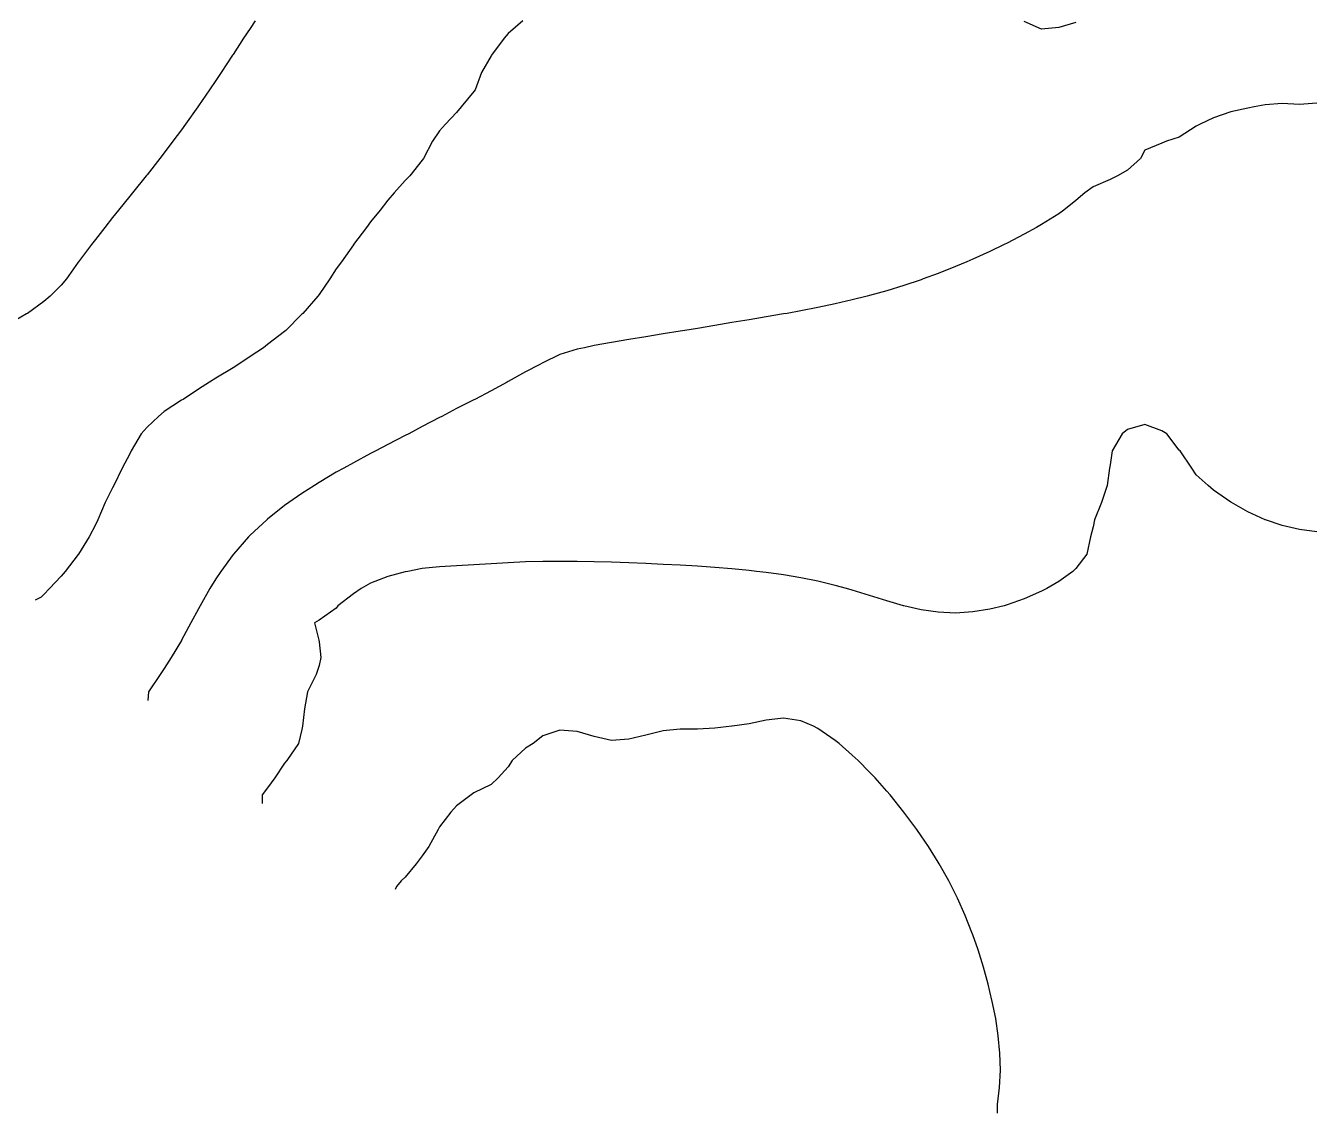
# Model space of a CAD drawing. Extents: x 771911 to 772814, y 1416488 to 1417835.
# Drawn here: x 772104.4 to 772179.3, y 1416921.7 to 1416984.9 of the extents above; entities that cross this region are included whole.
import ezdxf

# ---------------------------------------------------------------- set-up
doc = ezdxf.new("R2010")
doc.units = 0
doc.header["$MEASUREMENT"] = 0
for name, color, linetype in [('746', 1, 'CONTINUOUS'), ('746.5', 1, 'CONTINUOUS'), ('747', 1, 'CONTINUOUS'), ('747.5', 1, 'CONTINUOUS'), ('748', 1, 'CONTINUOUS')]:
    doc.layers.add(name, color=color, linetype=linetype)

msp = doc.modelspace()

# ---------------------------------------------------------------- linework, layer by layer
at = {"layer": '746', "color": 0, "linetype": 'Continuous'}
msp.add_polyline3d([(772160.867, 1416921.706, 746), (772160.867, 1416922.206, 746), (772160.992, 1416923.206, 746), (772161.041, 1416924.206, 746), (772161.015, 1416925.206, 746), (772160.923, 1416926.206, 746), (772160.775, 1416927.206, 746), (772160.573, 1416928.206, 746), (772160.434, 1416928.776, 746), (772160.334, 1416929.206, 746), (772160.059, 1416930.206, 746), (772159.744, 1416931.206, 746), (772159.434, 1416932.073, 746), (772159.388, 1416932.206, 746), (772159, 1416933.206, 746), (772158.552, 1416934.206, 746), (772158.434, 1416934.441, 746), (772158.055, 1416935.206, 746), (772157.49, 1416936.206, 746), (772157.434, 1416936.295, 746), (772156.87, 1416937.206, 746), (772156.434, 1416937.835, 746), (772156.184, 1416938.206, 746), (772155.434, 1416939.204, 746), (772155.432, 1416939.206, 746), (772154.63, 1416940.206, 746), (772154.434, 1416940.421, 746), (772153.754, 1416941.206, 746), (772153.434, 1416941.525, 746), (772152.784, 1416942.206, 746), (772152.434, 1416942.515, 746), (772151.672, 1416943.206, 746), (772151.434, 1416943.381, 746), (772150.434, 1416944.073, 746), (772150.172, 1416944.206, 746), (772149.434, 1416944.522, 746), (772148.434, 1416944.669, 746), (772147.434, 1416944.549, 746), (772146.434, 1416944.352, 746), (772145.455, 1416944.206, 746), (772145.434, 1416944.203, 746), (772144.434, 1416944.087, 746), (772143.434, 1416944.042, 746), (772142.434, 1416944.042, 746), (772141.434, 1416943.94, 746), (772140.434, 1416943.689, 746), (772139.434, 1416943.444, 746), (772138.434, 1416943.374, 746), (772137.434, 1416943.597, 746), (772136.434, 1416943.892, 746), (772135.434, 1416943.967, 746), (772134.434, 1416943.646, 746), (772133.885, 1416943.206, 746), (772133.434, 1416942.93, 746), (772132.666, 1416942.206, 746), (772132.434, 1416941.848, 746), (772131.848, 1416941.206, 746), (772131.434, 1416940.808, 746), (772130.434, 1416940.324, 746), (772130.283, 1416940.206, 746), (772129.434, 1416939.584, 746), (772129.093, 1416939.206, 746), (772128.434, 1416938.346, 746), (772128.353, 1416938.206, 746), (772127.818, 1416937.206, 746), (772127.434, 1416936.663, 746), (772127.079, 1416936.206, 746), (772126.434, 1416935.429, 746), (772126.21, 1416935.206, 746), (772125.934, 1416934.879, 746), (772125.854, 1416934.706, 746)], dxfattribs=at)
at = {"layer": '746.5', "color": 0, "linetype": 'Continuous'}
msp.add_polyline3d([(772179.434, 1416955.512, 746.5), (772178.434, 1416955.636, 746.5), (772177.434, 1416955.868, 746.5), (772176.449, 1416956.206, 746.5), (772176.434, 1416956.211, 746.5), (772175.434, 1416956.658, 746.5), (772174.486, 1416957.206, 746.5), (772174.434, 1416957.235, 746.5), (772173.434, 1416957.923, 746.5), (772173.125, 1416958.206, 746.5), (772172.434, 1416958.825, 746.5), (772172.175, 1416959.206, 746.5), (772171.488, 1416960.206, 746.5), (772171.434, 1416960.26, 746.5), (772170.712, 1416961.206, 746.5), (772170.434, 1416961.382, 746.5), (772169.434, 1416961.746, 746.5), (772168.434, 1416961.461, 746.5), (772168.124, 1416961.206, 746.5), (772167.546, 1416960.206, 746.5), (772167.434, 1416959.393, 746.5), (772167.392, 1416959.206, 746.5), (772167.259, 1416958.206, 746.5), (772166.918, 1416957.206, 746.5), (772166.516, 1416956.206, 746.5), (772166.434, 1416955.793, 746.5), (772166.288, 1416955.206, 746.5), (772166.062, 1416954.206, 746.5), (772165.434, 1416953.366, 746.5), (772165.264, 1416953.206, 746.5), (772164.434, 1416952.624, 746.5), (772163.742, 1416952.206, 746.5), (772163.434, 1416952.048, 746.5), (772162.434, 1416951.601, 746.5), (772161.434, 1416951.254, 746.5), (772161.266, 1416951.206, 746.5), (772160.434, 1416951.005, 746.5), (772159.434, 1416950.847, 746.5), (772158.434, 1416950.785, 746.5), (772157.434, 1416950.825, 746.5), (772156.434, 1416950.968, 746.5), (772155.434, 1416951.202, 746.5), (772155.417, 1416951.206, 746.5), (772154.434, 1416951.491, 746.5), (772153.434, 1416951.809, 746.5), (772152.434, 1416952.114, 746.5), (772152.091, 1416952.206, 746.5), (772151.434, 1416952.393, 746.5), (772150.434, 1416952.637, 746.5), (772149.434, 1416952.839, 746.5), (772148.434, 1416953.005, 746.5), (772147.434, 1416953.142, 746.5), (772146.861, 1416953.206, 746.5), (772146.434, 1416953.256, 746.5), (772145.434, 1416953.352, 746.5), (772144.434, 1416953.432, 746.5), (772143.434, 1416953.5, 746.5), (772142.434, 1416953.56, 746.5), (772141.434, 1416953.611, 746.5), (772140.434, 1416953.657, 746.5), (772139.434, 1416953.698, 746.5), (772138.434, 1416953.734, 746.5), (772137.434, 1416953.763, 746.5), (772136.434, 1416953.783, 746.5), (772135.434, 1416953.789, 746.5), (772134.434, 1416953.779, 746.5), (772133.434, 1416953.751, 746.5), (772132.434, 1416953.705, 746.5), (772131.434, 1416953.647, 746.5), (772130.434, 1416953.584, 746.5), (772129.434, 1416953.527, 746.5), (772128.434, 1416953.47, 746.5), (772127.434, 1416953.37, 746.5), (772126.592, 1416953.206, 746.5), (772126.434, 1416953.18, 746.5), (772125.434, 1416952.907, 746.5), (772124.434, 1416952.516, 746.5), (772123.889, 1416952.206, 746.5), (772123.434, 1416951.891, 746.5), (772122.526, 1416951.206, 746.5), (772122.434, 1416951.075, 746.5), (772121.434, 1416950.362, 746.5), (772121.165, 1416950.206, 746.5), (772121.416, 1416949.206, 746.5), (772121.434, 1416949.104, 746.5), (772121.544, 1416948.206, 746.5), (772121.434, 1416947.727, 746.5), (772121.268, 1416947.206, 746.5), (772120.76, 1416946.206, 746.5), (772120.587, 1416945.206, 746.5), (772120.47, 1416944.206, 746.5), (772120.434, 1416944.016, 746.5), (772120.243, 1416943.206, 746.5), (772119.561, 1416942.206, 746.5), (772119.434, 1416942.05, 746.5), (772118.86, 1416941.206, 746.5), (772118.434, 1416940.627, 746.5), (772118.134, 1416940.206, 746.5), (772118.134, 1416939.706, 746.5)], dxfattribs=at)
at = {"layer": '747', "color": 0, "linetype": 'Continuous'}
msp.add_polyline3d([(772179.434, 1416980.417, 747), (772178.434, 1416980.348, 747), (772177.434, 1416980.399, 747), (772176.434, 1416980.324, 747), (772175.795, 1416980.206, 747), (772175.434, 1416980.139, 747), (772174.434, 1416979.911, 747), (772173.434, 1416979.567, 747), (772172.665, 1416979.206, 747), (772172.434, 1416979.078, 747), (772171.434, 1416978.454, 747), (772170.705, 1416978.206, 747), (772170.434, 1416978.094, 747), (772169.434, 1416977.699, 747), (772169.19, 1416977.206, 747), (772168.434, 1416976.528, 747), (772167.855, 1416976.206, 747), (772167.434, 1416975.981, 747), (772166.434, 1416975.561, 747), (772165.951, 1416975.206, 747), (772165.434, 1416974.76, 747), (772164.732, 1416974.206, 747), (772164.434, 1416973.994, 747), (772163.434, 1416973.367, 747), (772163.144, 1416973.206, 747), (772162.434, 1416972.806, 747), (772161.434, 1416972.291, 747), (772161.255, 1416972.206, 747), (772160.434, 1416971.803, 747), (772159.434, 1416971.349, 747), (772159.091, 1416971.206, 747), (772158.434, 1416970.922, 747), (772157.434, 1416970.523, 747), (772156.559, 1416970.206, 747), (772156.434, 1416970.159, 747), (772155.434, 1416969.823, 747), (772154.434, 1416969.517, 747), (772153.434, 1416969.241, 747), (772153.295, 1416969.206, 747), (772152.434, 1416968.99, 747), (772151.434, 1416968.762, 747), (772150.434, 1416968.552, 747), (772149.434, 1416968.356, 747), (772148.639, 1416968.206, 747), (772148.434, 1416968.169, 747), (772147.434, 1416967.996, 747), (772146.434, 1416967.83, 747), (772145.434, 1416967.664, 747), (772144.434, 1416967.499, 747), (772143.434, 1416967.331, 747), (772142.691, 1416967.206, 747), (772142.434, 1416967.166, 747), (772141.434, 1416967.006, 747), (772140.434, 1416966.845, 747), (772139.434, 1416966.682, 747), (772138.434, 1416966.516, 747), (772137.434, 1416966.335, 747), (772136.857, 1416966.206, 747), (772136.434, 1416966.114, 747), (772135.434, 1416965.805, 747), (772134.434, 1416965.333, 747), (772134.231, 1416965.206, 747), (772133.434, 1416964.801, 747), (772132.434, 1416964.239, 747), (772132.379, 1416964.206, 747), (772131.434, 1416963.71, 747), (772130.496, 1416963.206, 747), (772130.434, 1416963.176, 747), (772129.434, 1416962.665, 747), (772128.567, 1416962.206, 747), (772128.434, 1416962.142, 747), (772127.434, 1416961.63, 747), (772126.645, 1416961.206, 747), (772126.434, 1416961.102, 747), (772125.434, 1416960.577, 747), (772124.741, 1416960.206, 747), (772124.434, 1416960.051, 747), (772123.434, 1416959.525, 747), (772122.867, 1416959.206, 747), (772122.434, 1416958.968, 747), (772121.434, 1416958.374, 747), (772121.172, 1416958.206, 747), (772120.434, 1416957.734, 747), (772119.684, 1416957.206, 747), (772119.434, 1416957.028, 747), (772118.434, 1416956.234, 747), (772118.402, 1416956.206, 747), (772117.434, 1416955.311, 747), (772117.332, 1416955.206, 747), (772116.451, 1416954.206, 747), (772116.434, 1416954.184, 747), (772115.721, 1416953.206, 747), (772115.434, 1416952.765, 747), (772115.092, 1416952.206, 747), (772114.528, 1416951.206, 747), (772114.434, 1416951.031, 747), (772113.987, 1416950.206, 747), (772113.441, 1416949.206, 747), (772113.434, 1416949.193, 747), (772112.834, 1416948.206, 747), (772112.434, 1416947.552, 747), (772112.203, 1416947.206, 747), (772111.525, 1416946.206, 747), (772111.485, 1416945.706, 747)], dxfattribs=at)
at = {"layer": '747.5', "color": 0, "linetype": 'Continuous'}
for points in [[(772133.286, 1416985.206, 747.5), (772132.434, 1416984.482, 747.5), (772132.201, 1416984.206, 747.5), (772131.451, 1416983.206, 747.5), (772131.434, 1416983.179, 747.5), (772130.871, 1416982.206, 747.5), (772130.502, 1416981.206, 747.5), (772130.434, 1416981.093, 747.5), (772129.697, 1416980.206, 747.5), (772129.434, 1416979.884, 747.5), (772128.781, 1416979.206, 747.5), (772128.434, 1416978.817, 747.5), (772128.038, 1416978.206, 747.5), (772127.507, 1416977.206, 747.5), (772127.434, 1416977.107, 747.5), (772126.72, 1416976.206, 747.5), (772126.434, 1416975.92, 747.5), (772125.8, 1416975.206, 747.5), (772125.434, 1416974.787, 747.5), (772124.979, 1416974.206, 747.5), (772124.434, 1416973.524, 747.5), (772124.199, 1416973.206, 747.5), (772123.445, 1416972.206, 747.5), (772123.434, 1416972.192, 747.5), (772122.731, 1416971.206, 747.5), (772122.434, 1416970.786, 747.5), (772122.065, 1416970.206, 747.5), (772121.434, 1416969.311, 747.5), (772121.356, 1416969.206, 747.5), (772120.488, 1416968.206, 747.5), (772120.434, 1416968.149, 747.5), (772119.498, 1416967.206, 747.5), (772119.434, 1416967.151, 747.5), (772118.434, 1416966.394, 747.5), (772118.202, 1416966.206, 747.5), (772117.434, 1416965.704, 747.5), (772116.707, 1416965.206, 747.5), (772116.434, 1416965.039, 747.5), (772115.434, 1416964.437, 747.5), (772115.07, 1416964.206, 747.5), (772114.434, 1416963.806, 747.5), (772113.529, 1416963.206, 747.5), (772113.434, 1416963.149, 747.5), (772112.434, 1416962.503, 747.5), (772112.093, 1416962.206, 747.5), (772111.434, 1416961.596, 747.5), (772111.099, 1416961.206, 747.5), (772110.513, 1416960.206, 747.5), (772110.434, 1416960.047, 747.5), (772109.979, 1416959.206, 747.5), (772109.494, 1416958.206, 747.5), (772109.434, 1416958.07, 747.5), (772109.003, 1416957.206, 747.5), (772108.568, 1416956.206, 747.5), (772108.434, 1416955.914, 747.5), (772108.071, 1416955.206, 747.5), (772107.445, 1416954.206, 747.5), (772107.434, 1416954.192, 747.5), (772106.678, 1416953.206, 747.5), (772106.434, 1416952.931, 747.5), (772105.77, 1416952.206, 747.5), (772105.434, 1416951.86, 747.5), (772105.287, 1416951.706, 747.5), (772104.934, 1416951.526, 747.5)], [(772165.434, 1416985.12, 747.5), (772164.434, 1416984.818, 747.5), (772163.434, 1416984.721, 747.5), (772162.434, 1416985.169, 747.5)]]:
    msp.add_polyline3d(points, dxfattribs=at)
at = {"layer": '748', "color": 0, "linetype": 'Continuous'}
msp.add_polyline3d([(772117.728, 1416985.206, 748), (772117.434, 1416984.763, 748), (772117.043, 1416984.206, 748), (772116.434, 1416983.262, 748), (772116.397, 1416983.206, 748), (772115.735, 1416982.206, 748), (772115.434, 1416981.741, 748), (772115.064, 1416981.206, 748), (772114.434, 1416980.275, 748), (772114.384, 1416980.206, 748), (772113.677, 1416979.206, 748), (772113.434, 1416978.865, 748), (772112.942, 1416978.206, 748), (772112.434, 1416977.535, 748), (772112.177, 1416977.206, 748), (772111.434, 1416976.266, 748), (772111.386, 1416976.206, 748), (772110.581, 1416975.206, 748), (772110.434, 1416975.025, 748), (772109.775, 1416974.206, 748), (772109.434, 1416973.779, 748), (772108.981, 1416973.206, 748), (772108.434, 1416972.507, 748), (772108.198, 1416972.206, 748), (772107.453, 1416971.206, 748), (772107.434, 1416971.178, 748), (772106.742, 1416970.206, 748), (772106.434, 1416969.835, 748), (772105.797, 1416969.206, 748), (772105.434, 1416968.903, 748), (772104.48, 1416968.206, 748), (772104.434, 1416968.174, 748), (772103.434, 1416967.594, 748)], dxfattribs=at)

doc.saveas('drawing.dxf')
